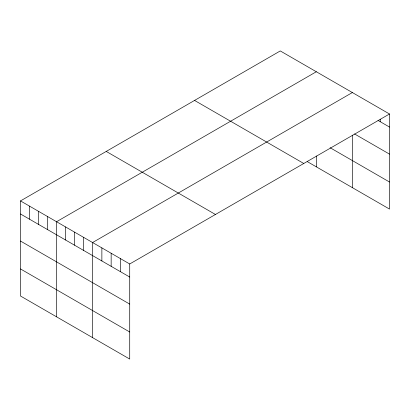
<?xml version="1.0" encoding="UTF-8"?>
<svg xmlns="http://www.w3.org/2000/svg" width="410" height="410" viewBox="0 0 410 410"><rect width="100%" height="100%" fill="white"/><g stroke="black" fill="none" stroke-linecap="round" stroke-linejoin="round"><path stroke-width="0.61" d="M20.5 200.921L129.719 263.973L129.719 359.063L20.5 296.01L20.5 200.921L280.281 50.937L389.5 113.99L389.5 209.079L307.31 161.632M316.325 71.745L56.544 221.728L56.544 316.817M352.364 92.552L92.583 242.535L92.583 337.625M129.719 263.973L389.5 113.99M378.03 120.437L389.5 127.059M354.547 133.947L389.5 154.124M330.106 147.723L389.5 182.014M194.555 100.429L303.774 163.487M106.226 151.423L215.445 214.481M20.5 213.984L129.719 277.042M20.5 241.054L129.719 304.107M20.5 268.939L129.719 331.997M380.219 119.213L380.219 121.698M352.364 135.167L352.364 187.642M316.325 156.005L316.325 166.834M120.437 258.618L120.437 271.681M111.151 253.257L111.151 266.321M101.87 247.896L101.87 260.965M83.573 237.334L83.573 250.402M74.564 232.132L74.564 245.2M65.554 226.93L65.554 239.999M47.529 216.526L47.529 229.59M38.519 211.324L38.519 224.388M29.51 206.122L29.51 219.186"/></g></svg>
